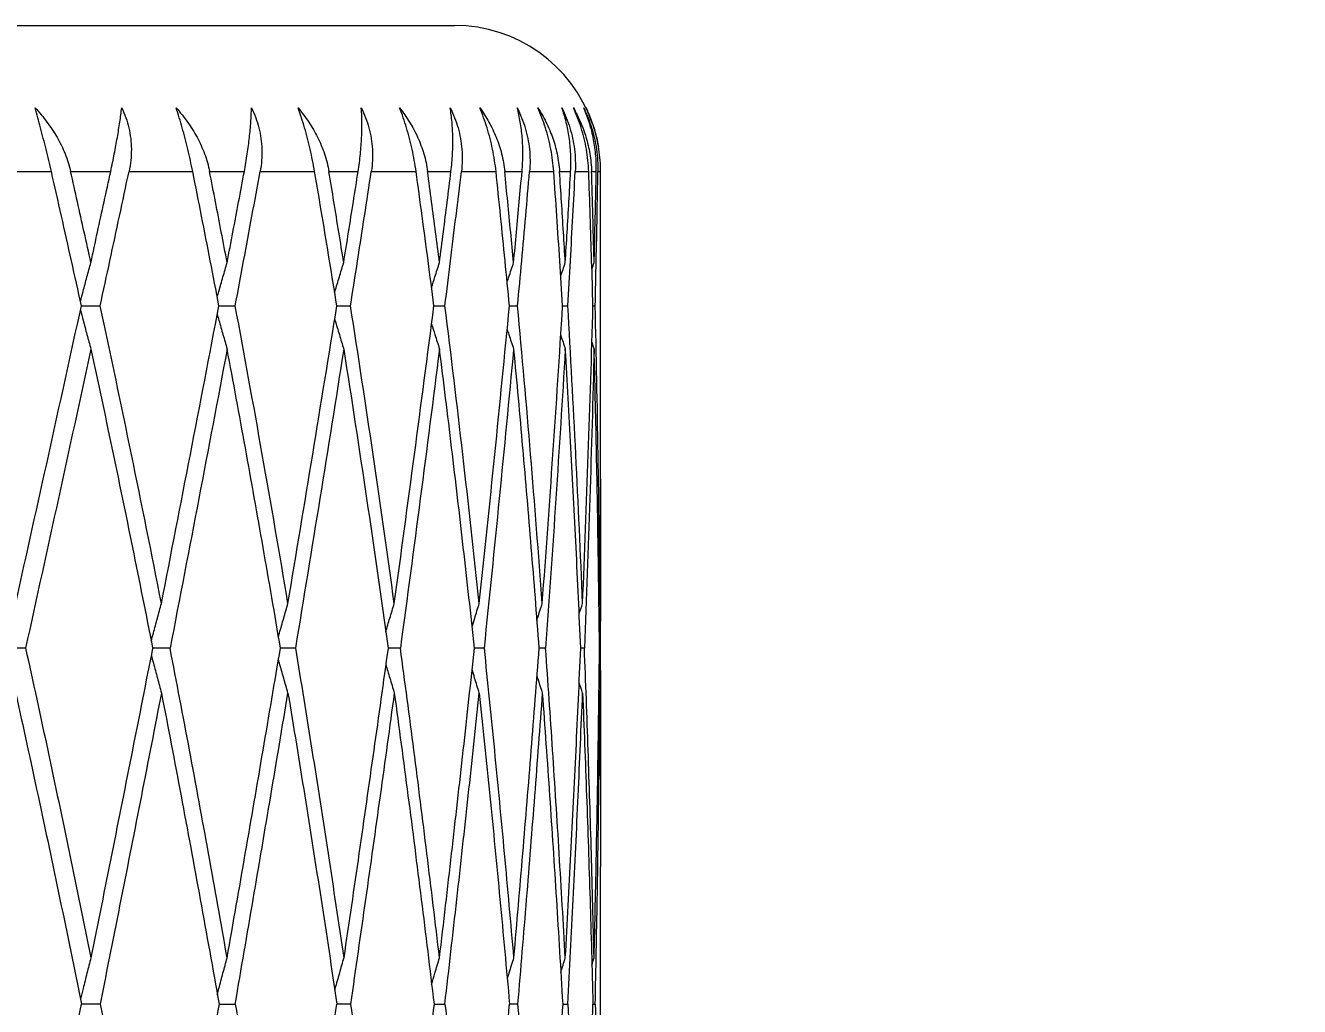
# Model space of a CAD drawing. Extents: x 1661 to 2451, y 0 to 579.
# Drawn here: x 2180.05 to 2188.77, y 464.05 to 470.76 of the extents above; entities that cross this region are included whole.
import ezdxf

# ---------------------------------------------------------------- set-up
doc = ezdxf.new("R2010")
doc.units = 0
doc.header["$LTSCALE"] = 10
doc.header["$MEASUREMENT"] = 0
doc.header["$PDMODE"] = 3
doc.header["$PDSIZE"] = -10
doc.layers.get('0').update_dxf_attribs({"linetype": 'CONTINUOUS'})
doc.layers.get('DEFPOINTS').update_dxf_attribs({"linetype": 'CONTINUOUS'})
doc.layers.add('2', color=7, linetype='CONTINUOUS', true_color=0xffffff)
doc.styles.add('Daelim Dimension', font='')
doc.styles.get('Daelim Dimension').set_extended_font_data('나눔고딕')
doc.dimstyles.new('DEFAULT', dxfattribs={"dimscale": 2, "dimtxt": 2, "dimasz": 2, "dimexe": 0, "dimexo": 2, "dimgap": 1, "dimtad": 1, "dimdec": 0, "dimzin": 9, "dimdsep": 46, "dimtxsty": 'Daelim Dimension', "dimcen": 0.5, "dimclrd": 5, "dimclre": 5, "dimclrt": 256, "dimadec": 1, "dimazin": 0, "dimtfac": 1, "dimtdec": 0, "dimtix": 1, "dimtmove": 0, "dimatfit": 3, "dimfxl": 1, "dimtolj": 1, "dimtzin": 1, "dimlwd": 9, "dimlwe": 9, "dimarcsym": 0})

# ---------------------------------------------------------------- blocks, each defined once
blk = doc.blocks.new('*D11')
at = {"color": 5, "lineweight": 9, "ltscale": 0.5, "transparency": 16777216}
for p, q in [((2146.9886, 470.7637), (1973.3175, 470.7637)), ((1975.3175, 466.7637), (1975.3175, 277.2806)), ((2140.6495, 273.2806), (1973.3175, 273.2806))]:
    blk.add_line(p, q, dxfattribs=at)
at = {"color": 5, "linetype": 'ByBlock', "lineweight": 9, "ltscale": 0.5, "transparency": 16777216}
for p, q in [((2212.6777, 377.2806), (2263.0505, 377.2806)), ((2263.0505, 373.2806), (2263.0505, 277.2806)), ((2212.6777, 273.2806), (2263.0505, 273.2806))]:
    blk.add_line(p, q, dxfattribs=at)
at = {"color": 5, "ltscale": 0.5, "transparency": 16777216}
for points in [[(1974.6508, 466.7637), (1975.9842, 466.7637), (1975.3175, 470.7637)], [(2262.3839, 373.2806), (2263.7172, 373.2806), (2263.0505, 377.2806)], [(1974.6508, 277.2806), (1975.9842, 277.2806), (1975.3175, 273.2806)], [(2262.3839, 277.2806), (2263.7172, 277.2806), (2263.0505, 273.2806)]]:
    blk.add_solid(points, dxfattribs=at)
at = {"layer": 'DEFPOINTS', "color": 0, "ltscale": 0.5, "transparency": 16777216}
for p in [(2150.9886, 470.7637), (2208.6777, 377.2806), (1975.3175, 273.2806), (2144.6495, 273.2806), (2208.6777, 273.2806), (2263.0505, 273.2806)]:
    blk.add_point(p, dxfattribs=at)
at = {"color": 7, "ltscale": 0.5, "transparency": 16777216, "insert": (1967.874, 372.0221), "char_height": 10, "attachment_point": 5, "rotation": 90, "style": 'Daelim Dimension'}
blk.add_mtext('\\A1;197', dxfattribs=at)
at = {"ltscale": 0.5, "transparency": 16777216, "insert": (2258.8874, 325.2806), "char_height": 4, "attachment_point": 5, "rotation": 90, "style": 'Daelim Dimension'}
blk.add_mtext('\\A1;104', dxfattribs=at)

msp = doc.modelspace()

# ---------------------------------------------------------------- linework, layer by layer
at = {"layer": '2', "color": 7, "linetype": 'Continuous', "lineweight": 18}
for p, q in [((2166.9886, 470.7637), (2182.9886, 470.7637)), ((2183.9886, 467.964), (2183.9886, 469.7096)), ((2183.9886, 465.6275), (2183.9886, 467.361)), ((2183.9886, 463.1121), (2183.9886, 465.0035))]:
    msp.add_line(p, q, dxfattribs=at)
at = {"layer": '2', "color": 7, "linetype": 'Continuous', "lineweight": 13}
for p, q in [((2179.7339, 469.7637), (2180.2288, 469.7637)), ((2180.7605, 469.7637), (2181.1963, 469.7637)), ((2181.6583, 469.7637), (2182.0312, 469.7637)), ((2182.4192, 469.7637), (2182.7255, 469.7637)), ((2183.0359, 469.7637), (2183.2728, 469.7637)), ((2183.5026, 469.7637), (2183.668, 469.7637)), ((2183.8151, 469.7637), (2183.9073, 469.7637)), ((2183.9704, 469.7637), (2183.9886, 469.7637))]:
    msp.add_line(p, q, dxfattribs=at)
at = {"layer": '2', "color": 7, "linetype": 'Continuous', "lineweight": 18}
msp.add_arc((2182.9886, 469.7637), 1, 19.40605, 90, dxfattribs=at)
for points in [[(2180.2288, 469.7637), (2180.217, 469.8151), (2180.1926, 469.9172), (2180.155, 470.064), (2180.1299, 470.1557), (2180.1175, 470.1996)], [(2180.7105, 470.1996), (2180.7316, 470.1557), (2180.7642, 470.064), (2180.7819, 469.9171), (2180.7715, 469.8151), (2180.7605, 469.7637)], [(2181.1963, 469.7637), (2181.186, 469.8151), (2181.1635, 469.9172), (2181.1252, 470.064), (2181.0976, 470.1557), (2181.0835, 470.1996)], [(2181.5988, 470.1996), (2181.6205, 470.1557), (2181.6546, 470.064), (2181.6755, 469.9171), (2181.6678, 469.8151), (2181.6583, 469.7637)], [(2182.0312, 469.7637), (2182.0224, 469.8151), (2182.0019, 469.9172), (2181.9634, 470.064), (2181.9336, 470.1557), (2181.9179, 470.1996)], [(2182.3506, 470.1996), (2182.3726, 470.1557), (2182.4079, 470.064), (2182.4319, 469.9171), (2182.427, 469.8151), (2182.4192, 469.7637)], [(2182.7255, 469.7637), (2182.7184, 469.8151), (2182.7, 469.9172), (2182.6616, 470.064), (2182.6299, 470.1557), (2182.6127, 470.1996)], [(2182.9589, 470.1996), (2182.9811, 470.1557), (2183.0173, 470.064), (2183.044, 469.9171), (2183.042, 469.8151), (2183.0359, 469.7637)], [(2183.2728, 469.7637), (2183.2674, 469.8151), (2183.2514, 469.9172), (2183.2135, 470.064), (2183.1801, 470.1557), (2183.1617, 470.1996)], [(2183.418, 470.1996), (2183.4402, 470.1557), (2183.4768, 470.064), (2183.5061, 469.9171), (2183.5071, 469.8151), (2183.5026, 469.7637)], [(2183.668, 469.7637), (2183.6643, 469.8151), (2183.6509, 469.9172), (2183.6138, 470.064), (2183.579, 470.1557), (2183.5595, 470.1996)], [(2183.7236, 470.1996), (2183.7456, 470.1557), (2183.7824, 470.064), (2183.814, 469.9171), (2183.8178, 469.8151), (2183.8151, 469.7637)], [(2183.9073, 469.7637), (2183.9055, 469.8151), (2183.8947, 469.9172), (2183.8588, 470.064), (2183.823, 470.1557), (2183.8025, 470.1996)], [(2183.8729, 470.1996), (2183.8944, 470.1557), (2183.9311, 470.064), (2183.9646, 469.9171), (2183.9713, 469.8151), (2183.9704, 469.7637)], [(2183.9886, 469.7637), (2183.9886, 469.8151), (2183.9806, 469.9172), (2183.9461, 470.064), (2183.9097, 470.1557), (2183.8885, 470.1996)], [(2180.4345, 468.8449), (2180.412, 468.9477), (2180.3667, 469.1528), (2180.2981, 469.4591), (2180.2519, 469.6623), (2180.2288, 469.7637)], [(2180.4991, 469.1402), (2180.4839, 469.2098), (2180.4534, 469.3488), (2180.4073, 469.5566), (2180.3764, 469.6947), (2180.3609, 469.7637)], [(2180.4991, 469.1402), (2180.5143, 469.2098), (2180.5446, 469.3488), (2180.5899, 469.5566), (2180.6199, 469.6947), (2180.6349, 469.7637)], [(2180.5632, 468.8449), (2180.5853, 468.9477), (2180.6295, 469.1528), (2180.6953, 469.4591), (2180.7388, 469.6623), (2180.7605, 469.7637)], [(2181.376, 468.8449), (2181.3563, 468.9477), (2181.3169, 469.1528), (2181.257, 469.4591), (2181.2166, 469.6623), (2181.1963, 469.7637)], [(2181.4321, 469.1402), (2181.4189, 469.2098), (2181.3924, 469.3488), (2181.3523, 469.5566), (2181.3254, 469.6947), (2181.3118, 469.7637)], [(2181.4321, 469.1402), (2181.4453, 469.2098), (2181.4717, 469.3488), (2181.5109, 469.5566), (2181.5369, 469.6947), (2181.5499, 469.7637)], [(2181.4877, 468.8449), (2181.507, 468.9477), (2181.5453, 469.1528), (2181.6021, 469.4591), (2181.6397, 469.6623), (2181.6583, 469.7637)], [(2182.183, 468.8449), (2182.1665, 468.9477), (2182.1332, 469.1528), (2182.0826, 469.4591), (2182.0484, 469.6623), (2182.0312, 469.7637)], [(2182.2302, 469.1402), (2182.2191, 469.2098), (2182.1968, 469.3488), (2182.1631, 469.5566), (2182.1404, 469.6947), (2182.1289, 469.7637)], [(2182.2302, 469.1402), (2182.2413, 469.2098), (2182.2634, 469.3488), (2182.2963, 469.5566), (2182.318, 469.6947), (2182.3288, 469.7637)], [(2182.2769, 468.8449), (2182.293, 468.9477), (2182.325, 469.1528), (2182.3724, 469.4591), (2182.4037, 469.6623), (2182.4192, 469.7637)], [(2182.8481, 468.8449), (2182.8348, 468.9477), (2182.8081, 469.1528), (2182.7672, 469.4591), (2182.7395, 469.6623), (2182.7255, 469.7637)], [(2182.8859, 469.1402), (2182.8771, 469.2098), (2182.8592, 469.3488), (2182.8321, 469.5566), (2182.8138, 469.6947), (2182.8046, 469.7637)], [(2182.8859, 469.1402), (2182.8948, 469.2098), (2182.9125, 469.3488), (2182.9387, 469.5566), (2182.9559, 469.6947), (2182.9645, 469.7637)], [(2182.9232, 468.8449), (2182.936, 468.9477), (2182.9615, 469.1528), (2182.999, 469.4591), (2183.0237, 469.6623), (2183.0359, 469.7637)], [(2183.365, 468.8449), (2183.3551, 468.9477), (2183.3351, 469.1528), (2183.3044, 469.4591), (2183.2834, 469.6623), (2183.2728, 469.7637)], [(2183.3932, 469.1402), (2183.3866, 469.2098), (2183.3733, 469.3488), (2183.3531, 469.5566), (2183.3394, 469.6947), (2183.3325, 469.7637)], [(2183.3932, 469.1402), (2183.3997, 469.2098), (2183.4128, 469.3488), (2183.432, 469.5566), (2183.4446, 469.6947), (2183.4509, 469.7637)], [(2183.4206, 468.8449), (2183.4301, 468.9477), (2183.4487, 469.1528), (2183.4761, 469.4591), (2183.4938, 469.6623), (2183.5026, 469.7637)], [(2183.729, 468.8449), (2183.7226, 468.9477), (2183.7095, 469.1528), (2183.6892, 469.4591), (2183.6751, 469.6623), (2183.668, 469.7637)], [(2183.7471, 469.1402), (2183.7429, 469.2098), (2183.7344, 469.3488), (2183.7212, 469.5566), (2183.7123, 469.6947), (2183.7077, 469.7637)], [(2183.7471, 469.1402), (2183.7513, 469.2098), (2183.7596, 469.3488), (2183.7718, 469.5566), (2183.7796, 469.6947), (2183.7835, 469.7637)], [(2183.7646, 468.8449), (2183.7705, 468.9477), (2183.7822, 469.1528), (2183.7991, 469.4591), (2183.8098, 469.6623), (2183.8151, 469.7637)], [(2183.9365, 468.8449), (2183.9337, 468.9477), (2183.9277, 469.1528), (2183.9179, 469.4591), (2183.9109, 469.6623), (2183.9073, 469.7637)], [(2183.9445, 469.1402), (2183.9427, 469.2098), (2183.939, 469.3488), (2183.9331, 469.5566), (2183.9289, 469.6947), (2183.9268, 469.7637)], [(2183.9445, 469.1402), (2183.9463, 469.2098), (2183.9498, 469.3488), (2183.9547, 469.5566), (2183.9578, 469.6947), (2183.9593, 469.7637)], [(2183.9518, 468.8449), (2183.9542, 468.9477), (2183.9588, 469.1528), (2183.965, 469.4591), (2183.9687, 469.6623), (2183.9704, 469.7637)], [(2183.9886, 469.7095), (2183.9886, 469.7275), (2183.9886, 469.7456), (2183.9886, 469.7637)], [(2183.7159, 469.0473), (2183.7263, 469.0783), (2183.7367, 469.1093), (2183.7471, 469.1402)], [(2183.929, 469.0946), (2183.9341, 469.1098), (2183.9393, 469.125), (2183.9445, 469.1402)], [(2179.9847, 466.8074), (2180.1361, 467.4879), (2180.2861, 468.1671), (2180.4345, 468.8449)], [(2180.982, 466.8074), (2180.8486, 467.4879), (2180.7092, 468.1671), (2180.5632, 468.8449)], [(2180.982, 466.8074), (2181.1154, 467.4879), (2181.2468, 468.1671), (2181.376, 468.8449)], [(2181.8485, 466.8074), (2181.7344, 467.4879), (2181.6144, 468.1671), (2181.4877, 468.8449)], [(2181.8485, 466.8074), (2181.9627, 467.4879), (2182.0742, 468.1671), (2182.183, 468.8449)], [(2182.5763, 466.8074), (2182.4825, 467.4879), (2182.3829, 468.1671), (2182.2769, 468.8449)], [(2182.5763, 466.8074), (2182.6701, 467.4879), (2182.7608, 468.1671), (2182.8481, 468.8449)], [(2183.1584, 466.8074), (2183.0859, 467.4879), (2183.0077, 468.1671), (2182.9232, 468.8449)], [(2183.1584, 466.8074), (2183.231, 467.4879), (2183.2999, 468.1671), (2183.365, 468.8449)], [(2183.5895, 466.8074), (2183.5389, 467.4879), (2183.4828, 468.1671), (2183.4206, 468.8449)], [(2183.5895, 466.8074), (2183.6401, 467.4879), (2183.6868, 468.1671), (2183.729, 468.8449)], [(2183.729, 468.8449), (2183.7408, 468.8449), (2183.7527, 468.8449), (2183.7646, 468.8449)], [(2183.8655, 466.8074), (2183.8373, 467.4879), (2183.8038, 468.1671), (2183.7646, 468.8449)], [(2183.8655, 466.8074), (2183.8937, 467.4879), (2183.9176, 468.1671), (2183.9365, 468.8449)], [(2183.9365, 468.8449), (2183.9416, 468.8449), (2183.9467, 468.8449), (2183.9518, 468.8449)], [(2183.9839, 466.8074), (2183.9783, 467.4879), (2183.9678, 468.1671), (2183.9518, 468.8449)], [(2183.7159, 468.6419), (2183.7262, 468.6107), (2183.7367, 468.5795), (2183.7471, 468.5483)], [(2180.4991, 468.5483), (2180.3518, 467.8672), (2180.2029, 467.1848), (2180.0524, 466.5012)], [(2180.4991, 468.5483), (2180.5475, 468.3242), (2180.6434, 467.8739), (2180.7844, 467.1915), (2180.8763, 466.732), (2180.9218, 466.5012)], [(2181.4321, 468.5483), (2181.3042, 467.8672), (2181.1739, 467.1848), (2181.0416, 466.5012)], [(2181.797, 466.5012), (2181.758, 466.732), (2181.679, 467.1915), (2181.5574, 467.8739), (2181.4742, 468.3242), (2181.4321, 468.5483)], [(2182.2302, 468.5483), (2182.1228, 467.8672), (2182.0124, 467.1848), (2181.8995, 466.5012)], [(2182.2302, 468.5483), (2182.3377, 467.8672), (2182.4387, 467.1848), (2182.5339, 466.5012)], [(2182.8859, 468.5483), (2182.8, 467.8672), (2182.7106, 467.1848), (2182.6181, 466.5012)], [(2183.1256, 466.5012), (2183.1006, 466.732), (2183.0496, 467.1915), (2182.9697, 467.8739), (2182.9142, 468.3242), (2182.8859, 468.5483)], [(2183.3932, 468.5483), (2183.3295, 467.8672), (2183.2619, 467.1848), (2183.1907, 466.5012)], [(2183.3931, 468.5483), (2183.4141, 468.3242), (2183.4548, 467.8739), (2183.5126, 467.1915), (2183.5489, 466.732), (2183.5665, 466.5012)], [(2183.7471, 468.5483), (2183.7063, 467.8672), (2183.6611, 467.1848), (2183.6119, 466.5012)], [(2183.8525, 466.5012), (2183.8425, 466.732), (2183.8213, 467.1915), (2183.7862, 467.8739), (2183.7605, 468.3242), (2183.7471, 468.5483)], [(2183.9445, 468.5483), (2183.927, 467.8672), (2183.9047, 467.1848), (2183.8779, 466.5012)], [(2183.9289, 468.5945), (2183.9341, 468.5791), (2183.9393, 468.5637), (2183.9445, 468.5483)], [(2183.981, 466.5012), (2183.9787, 466.732), (2183.9728, 467.1915), (2183.9606, 467.8739), (2183.9502, 468.3242), (2183.9445, 468.5483)], [(2183.9839, 466.8074), (2183.987, 467.1934), (2183.9886, 467.579), (2183.9886, 467.9641)], [(2183.9883, 467.6575), (2183.9892, 467.2724), (2183.9884, 466.887), (2183.986, 466.5012)], [(2183.8414, 466.7334), (2183.8494, 466.7581), (2183.8575, 466.7828), (2183.8655, 466.8074)], [(2183.9769, 466.7862), (2183.9792, 466.7933), (2183.9815, 466.8004), (2183.9839, 466.8074)], [(2180.0524, 466.5012), (2180.1034, 466.269), (2180.2045, 465.8025), (2180.3535, 465.0958), (2180.4509, 464.6202), (2180.4991, 464.3812)], [(2180.9218, 466.5012), (2180.8761, 466.269), (2180.7839, 465.8025), (2180.643, 465.0958), (2180.5473, 464.6202), (2180.4991, 464.3812)], [(2181.4321, 464.3812), (2181.3902, 464.6202), (2181.3054, 465.0958), (2181.1752, 465.8025), (2181.0865, 466.269), (2181.0416, 466.5012)], [(2181.4321, 464.3812), (2181.474, 464.6202), (2181.557, 465.0958), (2181.6786, 465.8025), (2181.7579, 466.269), (2181.797, 466.5012)], [(2181.8995, 466.5012), (2181.9378, 466.269), (2182.0133, 465.8025), (2182.1236, 465.0958), (2182.195, 464.6202), (2182.2302, 464.3812)], [(2182.5339, 466.5012), (2182.5016, 466.269), (2182.4361, 465.8025), (2182.3349, 465.0958), (2182.2654, 464.6202), (2182.2302, 464.3812)], [(2182.8859, 464.3812), (2182.8578, 464.6202), (2182.8004, 465.0958), (2182.7111, 465.8025), (2182.6495, 466.269), (2182.6181, 466.5012)], [(2182.8859, 464.3812), (2182.9141, 464.6202), (2182.9694, 465.0958), (2183.0493, 465.8025), (2183.1005, 466.269), (2183.1256, 466.5012)], [(2183.1907, 466.5012), (2183.2148, 466.269), (2183.262, 465.8025), (2183.3295, 465.0958), (2183.3723, 464.6202), (2183.3931, 464.3812)], [(2183.5665, 466.5012), (2183.5488, 466.269), (2183.5124, 465.8025), (2183.4546, 465.0958), (2183.414, 464.6202), (2183.3931, 464.3812)], [(2183.7471, 464.3812), (2183.7338, 464.6202), (2183.7059, 465.0958), (2183.6609, 465.8025), (2183.6286, 466.269), (2183.6119, 466.5012)], [(2183.7471, 464.3812), (2183.7605, 464.6202), (2183.7861, 465.0958), (2183.8212, 465.8025), (2183.8425, 466.269), (2183.8525, 466.5012)], [(2183.8779, 466.5012), (2183.8694, 466.5012), (2183.861, 466.5012), (2183.8525, 466.5012)], [(2183.9445, 464.3812), (2183.9388, 464.6202), (2183.9262, 465.0958), (2183.904, 465.8025), (2183.887, 466.269), (2183.8779, 466.5012)], [(2183.9445, 464.3812), (2183.9502, 464.6202), (2183.9606, 465.0958), (2183.9727, 465.8025), (2183.9786, 466.269), (2183.981, 466.5012)], [(2183.8655, 466.1937), (2183.8576, 466.2182), (2183.8496, 466.2427), (2183.8417, 466.2672)], [(2179.9847, 466.1937), (2180.0361, 465.9606), (2180.138, 465.492), (2180.2882, 464.7823), (2180.3864, 464.3045), (2180.4351, 464.0645)], [(2180.982, 466.1937), (2180.9367, 465.9606), (2180.8452, 465.492), (2180.7054, 464.7823), (2180.6105, 464.3045), (2180.5626, 464.0645)], [(2180.982, 466.1937), (2181.0273, 465.9606), (2181.1169, 465.492), (2181.2484, 464.7823), (2181.3341, 464.3045), (2181.3764, 464.0645)], [(2181.4873, 464.0645), (2181.5288, 464.3045), (2181.6109, 464.7823), (2181.7314, 465.492), (2181.8098, 465.9606), (2181.8485, 466.1937)], [(2181.8485, 466.1937), (2181.8873, 465.9606), (2181.9638, 465.492), (2182.0754, 464.7823), (2182.1477, 464.3045), (2182.1834, 464.0645)], [(2182.5763, 466.1937), (2182.5445, 465.9606), (2182.4798, 465.492), (2182.3798, 464.7823), (2182.3113, 464.3045), (2182.2765, 464.0645)], [(2182.5763, 466.1937), (2182.6081, 465.9606), (2182.6707, 465.492), (2182.7615, 464.7823), (2182.8198, 464.3045), (2182.8484, 464.0645)], [(2182.9229, 464.0645), (2182.9506, 464.3045), (2183.005, 464.7823), (2183.0835, 465.492), (2183.1338, 465.9606), (2183.1584, 466.1937)], [(2183.1584, 466.1937), (2183.1831, 465.9606), (2183.2312, 465.492), (2183.3002, 464.7823), (2183.3439, 464.3045), (2183.3653, 464.0645)], [(2183.5895, 466.1937), (2183.5723, 465.9606), (2183.5369, 465.492), (2183.4805, 464.7823), (2183.4408, 464.3045), (2183.4204, 464.0645)], [(2183.5895, 466.1937), (2183.6067, 465.9606), (2183.64, 465.492), (2183.6865, 464.7823), (2183.7153, 464.3045), (2183.7291, 464.0645)], [(2183.7644, 464.0645), (2183.7773, 464.3045), (2183.802, 464.7823), (2183.8357, 465.492), (2183.8559, 465.9606), (2183.8655, 466.1937)], [(2183.8655, 466.1937), (2183.8751, 465.9606), (2183.8931, 465.492), (2183.9168, 464.7823), (2183.9304, 464.3045), (2183.9366, 464.0645)], [(2183.9517, 464.0645), (2183.957, 464.3045), (2183.9663, 464.7823), (2183.9771, 465.492), (2183.982, 465.9606), (2183.9839, 466.1937)], [(2183.9839, 466.1937), (2183.9816, 466.2005), (2183.9794, 466.2073), (2183.9772, 466.2142)], [(2183.7158, 464.2814), (2183.7262, 464.3147), (2183.7367, 464.348), (2183.7471, 464.3812)], [(2183.9288, 464.3317), (2183.934, 464.3482), (2183.9393, 464.3647), (2183.9445, 464.3812)], [(2179.9847, 461.8672), (2180.036, 462.1147), (2180.1377, 462.6076), (2180.2879, 463.34), (2180.3863, 463.8238), (2180.4351, 464.0645)], [(2180.5626, 464.0645), (2180.6106, 463.8238), (2180.7056, 463.34), (2180.8455, 462.6076), (2180.9368, 462.1147), (2180.982, 461.8672)], [(2181.3764, 464.0645), (2181.334, 463.8238), (2181.2482, 463.34), (2181.1166, 462.6076), (2181.0272, 462.1147), (2180.982, 461.8672)], [(2181.4873, 464.0645), (2181.5289, 463.8238), (2181.6111, 463.34), (2181.7316, 462.6076), (2181.8099, 462.1147), (2181.8485, 461.8672)], [(2181.8485, 461.8672), (2181.8872, 462.1147), (2181.9636, 462.6076), (2182.0752, 463.34), (2182.1477, 463.8238), (2182.1834, 464.0645)], [(2182.2765, 464.0645), (2182.3113, 463.8238), (2182.38, 463.34), (2182.48, 462.6076), (2182.5445, 462.1147), (2182.5763, 461.8672)], [(2182.8484, 464.0645), (2182.8197, 463.8238), (2182.7613, 463.34), (2182.6706, 462.6076), (2182.6081, 462.1147), (2182.5763, 461.8672)], [(2182.9229, 464.0645), (2182.9507, 463.8238), (2183.0051, 463.34), (2183.0837, 462.6076), (2183.1339, 462.1147), (2183.1584, 461.8672)], [(2183.1584, 461.8672), (2183.183, 462.1147), (2183.2311, 462.6076), (2183.3, 463.34), (2183.3439, 463.8238), (2183.3653, 464.0645)], [(2183.4204, 464.0645), (2183.4408, 463.8238), (2183.4806, 463.34), (2183.537, 462.6076), (2183.5724, 462.1147), (2183.5895, 461.8672)], [(2183.7291, 464.0645), (2183.7153, 463.8238), (2183.6864, 463.34), (2183.6399, 462.6076), (2183.6067, 462.1147), (2183.5895, 461.8672)], [(2183.7291, 464.0645), (2183.7409, 464.0645), (2183.7527, 464.0645), (2183.7644, 464.0645)], [(2183.7644, 464.0645), (2183.7773, 463.8238), (2183.802, 463.34), (2183.8357, 462.6076), (2183.856, 462.1147), (2183.8655, 461.8672)], [(2183.8655, 461.8672), (2183.8751, 462.1147), (2183.8931, 462.6076), (2183.9168, 463.34), (2183.9304, 463.8238), (2183.9366, 464.0645)], [(2183.9366, 464.0645), (2183.9417, 464.0645), (2183.9467, 464.0645), (2183.9517, 464.0645)], [(2183.9517, 464.0645), (2183.957, 463.8238), (2183.9664, 463.34), (2183.9771, 462.6076), (2183.982, 462.1147), (2183.9839, 461.8672)]]:
    msp.add_open_spline(points, degree=3, dxfattribs=at)
for points, knots in [([(2180.1175, 470.1996), (2180.1464, 470.1685), (2180.1735, 470.1363), (2180.2237, 470.0693), (2180.2468, 470.0346), (2180.2885, 469.9622), (2180.3071, 469.9245), (2180.3388, 469.8457), (2180.3516, 469.8052), (2180.3609, 469.7637)], [0, 0, 0, 0, 0.25, 0.25, 0.5, 0.5, 0.75, 0.75, 1, 1, 1, 1]), ([(2180.6349, 469.7637), (2180.6439, 469.8051), (2180.6521, 469.8452), (2180.6673, 469.9228), (2180.6742, 469.9605), (2180.6836, 470.0153), (2180.6866, 470.0333), (2180.6923, 470.0685), (2180.6949, 470.0857), (2180.7024, 470.1363), (2180.7067, 470.1686), (2180.7105, 470.1996)], [0, 0, 0, 0, 0.25, 0.25, 0.5, 0.5, 0.625, 0.625, 0.75, 0.75, 1, 1, 1, 1]), ([(2181.0835, 470.1996), (2181.1112, 470.1685), (2181.137, 470.1363), (2181.1846, 470.0693), (2181.2065, 470.0346), (2181.2456, 469.9622), (2181.2629, 469.9245), (2181.2921, 469.8457), (2181.3037, 469.8052), (2181.3118, 469.7637)], [0, 0, 0, 0, 0.25, 0.25, 0.5, 0.5, 0.75, 0.75, 1, 1, 1, 1]), ([(2181.5499, 469.7637), (2181.5577, 469.8051), (2181.5644, 469.8452), (2181.576, 469.9228), (2181.5808, 469.9605), (2181.5868, 470.0153), (2181.5886, 470.0333), (2181.5917, 470.0685), (2181.5931, 470.0857), (2181.5965, 470.1363), (2181.598, 470.1686), (2181.5988, 470.1996)], [0, 0, 0, 0, 0.25, 0.25, 0.5, 0.5, 0.625, 0.625, 0.75, 0.75, 1, 1, 1, 1]), ([(2181.9179, 470.1996), (2181.944, 470.1685), (2181.9683, 470.1363), (2182.013, 470.0693), (2182.0333, 470.0346), (2182.0695, 469.9622), (2182.0854, 469.9245), (2182.1118, 469.8457), (2182.1221, 469.8052), (2182.1289, 469.7637)], [0, 0, 0, 0, 0.25, 0.25, 0.5, 0.5, 0.75, 0.75, 1, 1, 1, 1]), ([(2182.3288, 469.7637), (2182.3353, 469.8051), (2182.3405, 469.8452), (2182.3484, 469.9228), (2182.3511, 469.9605), (2182.3536, 470.0153), (2182.3542, 470.0333), (2182.3548, 470.0685), (2182.3548, 470.0857), (2182.3542, 470.1363), (2182.3528, 470.1686), (2182.3506, 470.1996)], [0, 0, 0, 0, 0.25, 0.25, 0.5, 0.5, 0.625, 0.625, 0.75, 0.75, 1, 1, 1, 1]), ([(2182.6127, 470.1996), (2182.6371, 470.1685), (2182.6597, 470.1363), (2182.7009, 470.0693), (2182.7196, 470.0346), (2182.7526, 469.9622), (2182.7669, 469.9245), (2182.7902, 469.8457), (2182.799, 469.8052), (2182.8046, 469.7637)], [0, 0, 0, 0, 0.25, 0.25, 0.5, 0.5, 0.75, 0.75, 1, 1, 1, 1]), ([(2182.9645, 469.7637), (2182.9697, 469.8051), (2182.9731, 469.8452), (2182.9773, 469.9228), (2182.9779, 469.9605), (2182.9769, 470.0153), (2182.9762, 470.0333), (2182.9743, 470.0685), (2182.973, 470.0857), (2182.9684, 470.1363), (2182.9641, 470.1686), (2182.9589, 470.1996)], [0, 0, 0, 0, 0.25, 0.25, 0.5, 0.5, 0.625, 0.625, 0.75, 0.75, 1, 1, 1, 1]), ([(2183.1617, 470.1996), (2183.184, 470.1685), (2183.2046, 470.1363), (2183.2421, 470.0693), (2183.2589, 470.0346), (2183.2883, 469.9622), (2183.3009, 469.9245), (2183.321, 469.8457), (2183.3283, 469.8052), (2183.3325, 469.7637)], [0, 0, 0, 0, 0.25, 0.25, 0.5, 0.5, 0.75, 0.75, 1, 1, 1, 1]), ([(2183.4509, 469.7637), (2183.4547, 469.8051), (2183.4565, 469.8452), (2183.4568, 469.9228), (2183.4553, 469.9605), (2183.4508, 470.0153), (2183.4489, 470.0333), (2183.4444, 470.0685), (2183.4419, 470.0857), (2183.4332, 470.1363), (2183.4262, 470.1686), (2183.418, 470.1996)], [0, 0, 0, 0, 0.25, 0.25, 0.5, 0.5, 0.625, 0.625, 0.75, 0.75, 1, 1, 1, 1]), ([(2183.5595, 470.1996), (2183.5796, 470.1685), (2183.5981, 470.1363), (2183.6314, 470.0693), (2183.6462, 470.0346), (2183.6719, 469.9622), (2183.6826, 469.9245), (2183.6993, 469.8457), (2183.705, 469.8052), (2183.7077, 469.7637)], [0, 0, 0, 0, 0.25, 0.25, 0.5, 0.5, 0.75, 0.75, 1, 1, 1, 1]), ([(2183.7835, 469.7637), (2183.7859, 469.8051), (2183.786, 469.8452), (2183.7825, 469.9228), (2183.7789, 469.9605), (2183.7709, 470.0153), (2183.7678, 470.0333), (2183.7609, 470.0685), (2183.757, 470.0857), (2183.7445, 470.1363), (2183.7347, 470.1686), (2183.7236, 470.1996)], [0, 0, 0, 0, 0.25, 0.25, 0.5, 0.5, 0.625, 0.625, 0.75, 0.75, 1, 1, 1, 1]), ([(2183.8025, 470.1996), (2183.8202, 470.1685), (2183.8364, 470.1363), (2183.8652, 470.0693), (2183.878, 470.0346), (2183.8995, 469.9622), (2183.9083, 469.9245), (2183.9214, 469.8457), (2183.9255, 469.8052), (2183.9268, 469.7637)], [0, 0, 0, 0, 0.25, 0.25, 0.5, 0.5, 0.75, 0.75, 1, 1, 1, 1]), ([(2183.9593, 469.7637), (2183.9601, 469.8051), (2183.9586, 469.8452), (2183.9513, 469.9228), (2183.9456, 469.9605), (2183.9342, 470.0153), (2183.93, 470.0333), (2183.9206, 470.0685), (2183.9155, 470.0857), (2183.8992, 470.1363), (2183.8867, 470.1686), (2183.8729, 470.1996)], [0, 0, 0, 0, 0.25, 0.25, 0.5, 0.5, 0.625, 0.625, 0.75, 0.75, 1, 1, 1, 1]), ([(2183.8885, 470.1996), (2183.9036, 470.1685), (2183.9173, 470.1363), (2183.9414, 470.0693), (2183.9519, 470.0346), (2183.9655, 469.9777), (2183.9698, 469.9566), (2183.9735, 469.9349)], [0, 0, 0, 0, 0.388973, 0.388973, 0.777946, 0.777946, 1, 1, 1, 1]), ([(2180.4277, 468.8753), (2180.4338, 468.8981), (2180.4487, 468.9537), (2180.4725, 469.042), (2180.4902, 469.1075), (2180.4991, 469.1402)], [0, 0, 0, 0, 0.256924, 0.628462, 1, 1, 1, 1]), ([(2181.3643, 468.9049), (2181.368, 468.9178), (2181.3811, 468.9635), (2181.4037, 469.042), (2181.4226, 469.1075), (2181.4321, 469.1402)], [0, 0, 0, 0, 0.163694, 0.581847, 1, 1, 1, 1]), ([(2182.1681, 468.9361), (2182.1688, 468.9386), (2182.1795, 468.9739), (2182.2002, 469.042), (2182.2202, 469.1075), (2182.2302, 469.1402)], [0, 0, 0, 0, 0.036411, 0.518206, 1, 1, 1, 1]), ([(2182.8317, 468.9695), (2182.8393, 468.9937), (2182.8574, 469.0506), (2182.8755, 469.1075), (2182.8859, 469.1402)], [0, 0, 0, 0, 0.424014, 1, 1, 1, 1]), ([(2183.3491, 469.0062), (2183.353, 469.0182), (2183.3677, 469.0629), (2183.3824, 469.1075), (2183.3932, 469.1402)], [0, 0, 0, 0, 0.266442, 1, 1, 1, 1]), ([(2180.4278, 468.8142), (2180.4338, 468.7915), (2180.4487, 468.7359), (2180.4725, 468.6473), (2180.4902, 468.5813), (2180.4991, 468.5483)], [0, 0, 0, 0, 0.256406, 0.628203, 1, 1, 1, 1]), ([(2180.4345, 468.8449), (2180.4455, 468.8449), (2180.4724, 468.8449), (2180.5153, 468.8449), (2180.5472, 468.8449), (2180.5632, 468.8449)], [0, 0, 0, 0, 0.256067, 0.628034, 1, 1, 1, 1]), ([(2181.3759, 468.8449), (2181.382, 468.8449), (2181.4036, 468.8449), (2181.4409, 468.8449), (2181.4721, 468.8449), (2181.4877, 468.8449)], [0, 0, 0, 0, 0.161719, 0.58086, 1, 1, 1, 1]), ([(2182.183, 468.8449), (2182.184, 468.8449), (2182.2001, 468.8449), (2182.2314, 468.8449), (2182.2617, 468.8449), (2182.2769, 468.8449)], [0, 0, 0, 0, 0.032169, 0.516085, 1, 1, 1, 1]), ([(2182.8481, 468.8449), (2182.8586, 468.8449), (2182.8836, 468.8449), (2182.9087, 468.8449), (2182.9232, 468.8449)], [0, 0, 0, 0, 0.419671, 1, 1, 1, 1]), ([(2183.365, 468.8449), (2183.3698, 468.8449), (2183.3883, 468.8449), (2183.4069, 468.8449), (2183.4206, 468.8449)], [0, 0, 0, 0, 0.25686, 1, 1, 1, 1]), ([(2181.3644, 468.7845), (2181.368, 468.7717), (2181.3811, 468.726), (2181.4036, 468.6473), (2181.4226, 468.5813), (2181.4321, 468.5483)], [0, 0, 0, 0, 0.162661, 0.581331, 1, 1, 1, 1]), ([(2182.1681, 468.7533), (2182.1689, 468.7509), (2182.1795, 468.7156), (2182.2002, 468.6473), (2182.2202, 468.5813), (2182.2302, 468.5483)], [0, 0, 0, 0, 0.034866, 0.517433, 1, 1, 1, 1]), ([(2182.8317, 468.7197), (2182.8393, 468.6956), (2182.8574, 468.6385), (2182.8755, 468.5813), (2182.8859, 468.5483)], [0, 0, 0, 0, 0.423034, 1, 1, 1, 1]), ([(2183.3492, 468.683), (2183.353, 468.6711), (2183.3677, 468.6262), (2183.3823, 468.5813), (2183.3931, 468.5483)], [0, 0, 0, 0, 0.26561, 1, 1, 1, 1]), ([(2180.9123, 466.5485), (2180.9172, 466.5668), (2180.9312, 466.6192), (2180.9544, 466.7056), (2180.9728, 466.7735), (2180.982, 466.8074)], [0, 0, 0, 0, 0.211993, 0.605997, 1, 1, 1, 1]), ([(2181.7833, 466.5795), (2181.7856, 466.5875), (2181.7976, 466.6296), (2181.8192, 466.7056), (2181.8388, 466.7735), (2181.8486, 466.8074)], [0, 0, 0, 0, 0.104825, 0.552412, 1, 1, 1, 1]), ([(2182.5179, 466.6131), (2182.5271, 466.644), (2182.5465, 466.7088), (2182.5661, 466.7735), (2182.5763, 466.8074)], [0, 0, 0, 0, 0.475235, 1, 1, 1, 1]), ([(2183.1089, 466.6486), (2183.1148, 466.6676), (2183.1313, 466.7206), (2183.1478, 466.7735), (2183.1584, 466.8074)], [0, 0, 0, 0, 0.35828, 1, 1, 1, 1]), ([(2183.5515, 466.6888), (2183.5533, 466.6944), (2183.5659, 466.734), (2183.5786, 466.7735), (2183.5895, 466.8074)], [0, 0, 0, 0, 0.140825, 1, 1, 1, 1]), ([(2180.0524, 466.5012), (2180.0364, 466.5012), (2180.0044, 466.5012), (2179.959, 466.5012), (2179.9297, 466.5012), (2179.9164, 466.5012)], [0, 0, 0, 0, 0.353447, 0.706895, 1, 1, 1, 1]), ([(2180.9123, 466.4535), (2180.9172, 466.4353), (2180.9312, 466.3829), (2180.9544, 466.2963), (2180.9727, 466.2279), (2180.982, 466.1937)], [0, 0, 0, 0, 0.210885, 0.605442, 1, 1, 1, 1]), ([(2181.0416, 466.5012), (2181.0258, 466.5012), (2180.9943, 466.5012), (2180.9544, 466.5012), (2180.9302, 466.5012), (2180.9218, 466.5012)], [0, 0, 0, 0, 0.394981, 0.789961, 1, 1, 1, 1]), ([(2181.8995, 466.5012), (2181.8841, 466.5012), (2181.8534, 466.5012), (2181.8192, 466.5012), (2181.8004, 466.5012), (2181.797, 466.5012)], [0, 0, 0, 0, 0.450108, 0.900217, 1, 1, 1, 1]), ([(2182.6181, 466.5012), (2182.6033, 466.5012), (2182.5752, 466.5012), (2182.5471, 466.5012), (2182.5339, 466.5012)], [0, 0, 0, 0, 0.528525, 1, 1, 1, 1]), ([(2183.1907, 466.5012), (2183.1765, 466.5012), (2183.1548, 466.5012), (2183.1331, 466.5012), (2183.1256, 466.5012)], [0, 0, 0, 0, 0.651718, 1, 1, 1, 1]), ([(2183.6119, 466.5012), (2183.5986, 466.5012), (2183.5834, 466.5012), (2183.5683, 466.5012), (2183.5665, 466.5012)], [0, 0, 0, 0, 0.880302, 1, 1, 1, 1]), ([(2183.986, 466.5012), (2183.9874, 466.269), (2183.989, 465.8431), (2183.9886, 465.4135), (2183.9881, 465.2183)], [0, 0, 0, 0, 0.547725, 1, 1, 1, 1]), ([(2181.8485, 466.1937), (2181.8388, 466.2279), (2181.8192, 466.2963), (2181.7976, 466.3724), (2181.7857, 466.4143), (2181.7835, 466.422)], [0, 0, 0, 0, 0.449123, 0.898246, 1, 1, 1, 1]), ([(2182.518, 466.3888), (2182.5272, 466.358), (2182.5466, 466.293), (2182.566, 466.2279), (2182.5763, 466.1937)], [0, 0, 0, 0, 0.474342, 1, 1, 1, 1]), ([(2183.1584, 466.1937), (2183.1478, 466.2279), (2183.1313, 466.2809), (2183.115, 466.3338), (2183.1092, 466.3525)], [0, 0, 0, 0, 0.645955, 1, 1, 1, 1]), ([(2183.5515, 466.3129), (2183.5533, 466.3073), (2183.5659, 466.2677), (2183.5786, 466.2279), (2183.5895, 466.1937)], [0, 0, 0, 0, 0.138845, 1, 1, 1, 1]), ([(2183.9839, 466.1937), (2183.9858, 465.9606), (2183.988, 465.5652), (2183.9886, 465.1665), (2183.9886, 465.0035)], [0, 0, 0, 0, 0.592527, 1, 1, 1, 1]), ([(2180.4991, 464.3812), (2180.4902, 464.3461), (2180.4725, 464.2759), (2180.4488, 464.1816), (2180.434, 464.1224), (2180.428, 464.0984)], [0, 0, 0, 0, 0.37313, 0.746259, 1, 1, 1, 1]), ([(2181.3646, 464.13), (2181.3682, 464.1434), (2181.3812, 464.1921), (2181.4037, 464.2759), (2181.4226, 464.3461), (2181.4321, 464.3812)], [0, 0, 0, 0, 0.160186, 0.580093, 1, 1, 1, 1]), ([(2182.2302, 464.3812), (2182.2202, 464.3461), (2182.2002, 464.2759), (2182.1796, 464.2032), (2182.169, 464.1656), (2182.1683, 464.1633)], [0, 0, 0, 0, 0.483837, 0.967675, 1, 1, 1, 1]), ([(2182.8319, 464.1988), (2182.8394, 464.2245), (2182.8574, 464.2854), (2182.8755, 464.3461), (2182.8859, 464.3812)], [0, 0, 0, 0, 0.422066, 1, 1, 1, 1]), ([(2183.3931, 464.3812), (2183.3824, 464.3461), (2183.3677, 464.2983), (2183.3531, 464.2505), (2183.3492, 464.2378)], [0, 0, 0, 0, 0.734695, 1, 1, 1, 1]), ([(2180.5626, 464.0645), (2180.5467, 464.0645), (2180.515, 464.0645), (2180.4724, 464.0645), (2180.4458, 464.0645), (2180.4351, 464.0645)], [0, 0, 0, 0, 0.373692, 0.747385, 1, 1, 1, 1]), ([(2181.3764, 464.0645), (2181.3823, 464.0645), (2181.4036, 464.0645), (2181.4406, 464.0645), (2181.4717, 464.0645), (2181.4873, 464.0645)], [0, 0, 0, 0, 0.157255, 0.578628, 1, 1, 1, 1]), ([(2182.2765, 464.0645), (2182.2614, 464.0645), (2182.2312, 464.0645), (2182.2001, 464.0645), (2182.1842, 464.0645), (2182.1834, 464.0645)], [0, 0, 0, 0, 0.48653, 0.97306, 1, 1, 1, 1]), ([(2182.8484, 464.0645), (2182.8587, 464.0645), (2182.8836, 464.0645), (2182.9084, 464.0645), (2182.9229, 464.0645)], [0, 0, 0, 0, 0.416228, 1, 1, 1, 1]), ([(2183.4204, 464.0645), (2183.4067, 464.0645), (2183.3883, 464.0645), (2183.3699, 464.0645), (2183.3653, 464.0645)], [0, 0, 0, 0, 0.747911, 1, 1, 1, 1])]:
    msp.add_open_spline(points, degree=3, knots=knots, dxfattribs=at)
at = {"layer": '2', "color": 7, "linetype": 'Continuous', "lineweight": 13}
for points, weights in [([(2180.3609, 469.7637), (2180.5003, 469.7637), (2180.6349, 469.7637)], [1, 0.999911891419, 1]), ([(2181.3118, 469.7637), (2181.4334, 469.7637), (2181.5499, 469.7637)], [1, 0.999911891424, 1]), ([(2182.1289, 469.7637), (2182.2316, 469.7637), (2182.3288, 469.7637)], [1, 0.999911891412, 1]), ([(2182.8046, 469.7637), (2182.8873, 469.7637), (2182.9645, 469.7637)], [1, 0.999911891436, 1]), ([(2183.3325, 469.7637), (2183.3946, 469.7637), (2183.4509, 469.7637)], [1, 0.999911891409, 1]), ([(2183.7077, 469.7637), (2183.7486, 469.7637), (2183.7835, 469.7637)], [1, 0.999911891436, 1]), ([(2183.9268, 469.7637), (2183.946, 469.7637), (2183.9593, 469.7637)], [1, 0.999911891418, 1])]:
    msp.add_rational_spline(points, weights, degree=2, dxfattribs=at)

# ---------------------------------------------------------------- dimensions: what is measured, and where the dimension line sits
at = {"color": 5, "ltscale": 0.5}
dim = msp.add_linear_dim(base=(1975.3175, 273.2806), p1=(2150.9886, 470.7637), p2=(2144.6495, 273.2806), angle=90, dimstyle='DEFAULT', override={"dimtxt": 5, "dimexe": 1, "dimclrt": 7}, dxfattribs=at)
dim.commit()
dim.dimension.update_dxf_attribs({"geometry": '*D11', "text_midpoint": (1967.874, 372.0221)})

doc.saveas('drawing.dxf')
